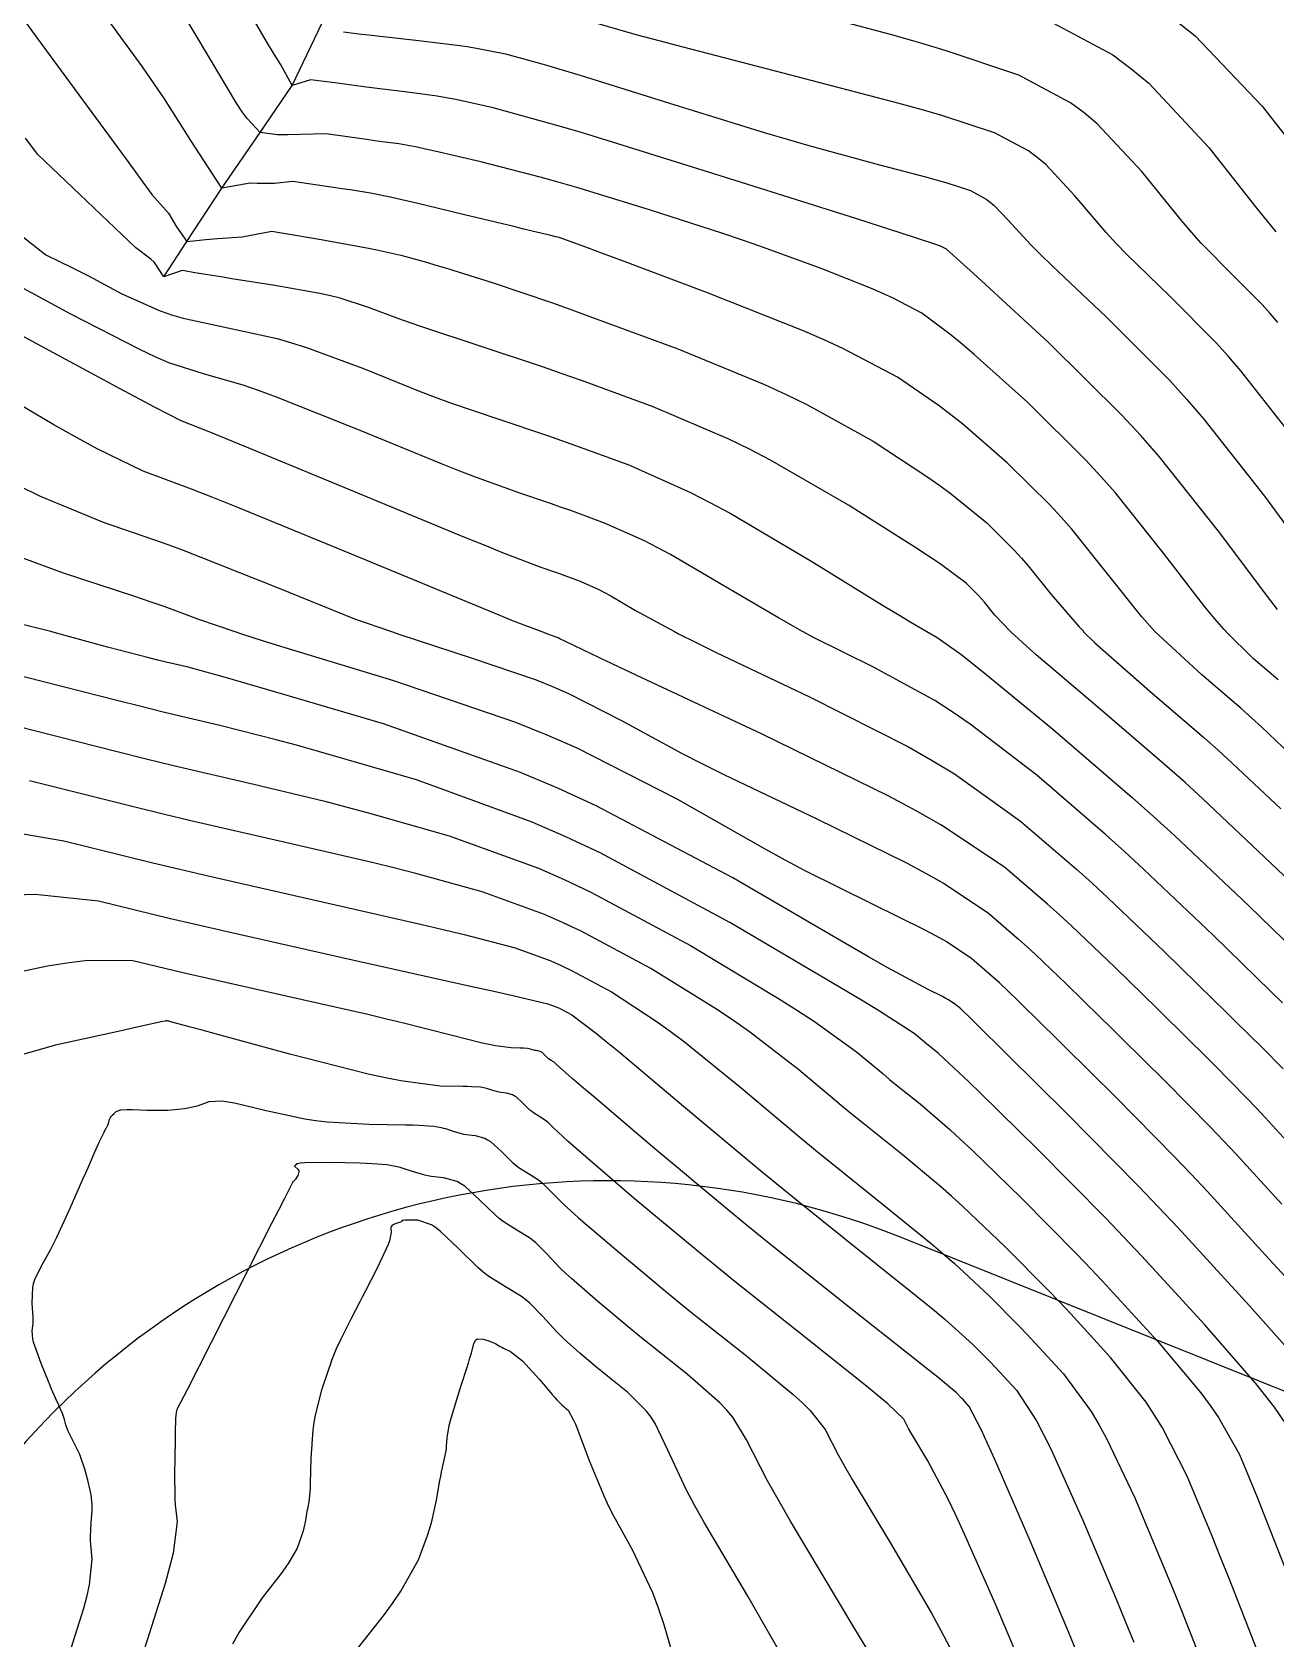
# Model space of a CAD drawing. Header units: metres. Extents: x 837117 to 838479, y 1189012 to 1191015.
# Drawn here: x 837893 to 837956.7, y 1189948.5 to 1190030.7 of the extents above; entities that cross this region are included whole.
import ezdxf

# ---------------------------------------------------------------- set-up
doc = ezdxf.new("R2010")
doc.units = ezdxf.units.M
doc.header["$LTSCALE"] = 0.3
for name, color, linetype in [('COTAS 10', 1, 'Continuous'), ('COTAS INT', 252, 'Continuous'), ('DRENAJE', 5, 'Continuous'), ('VIA1', 50, 'Continuous')]:
    doc.layers.add(name, color=color, linetype=linetype)

msp = doc.modelspace()

# ---------------------------------------------------------------- linework, layer by layer
at = {"layer": 'COTAS 10'}
for points in [[(837957.785, 1189993.401), (837955.982, 1189995.107), (837955.459, 1189995.582), (837954.925, 1189996.058), (837952.908, 1189997.785), (837950.502, 1190000), (837949.852, 1190000.755), (837948.079, 1190002.956), (837946.261, 1190005.236), (837945.714, 1190005.855), (837945.15, 1190006.468), (837942.956, 1190008.64), (837940.686, 1190010.611), (837940.073, 1190011.099), (837939.468, 1190011.562), (837937.337, 1190013.021), (837934.578, 1190014.471), (837933.575, 1190014.927), (837932.468, 1190015.407), (837927.611, 1190017.337), (837923.119, 1190019.028), (837922.243, 1190019.357), (837921.526, 1190019.625), (837920.263, 1190020.09), (837920.014, 1190020.163), (837919.936, 1190020.185), (837919.854, 1190020.206), (837919.526, 1190020.288), (837918.644, 1190020.5), (837918.213, 1190020.604), (837917.701, 1190020.727), (837915.179, 1190021.336), (837912.584, 1190021.953), (837912.027, 1190022.082), (837911.539, 1190022.192), (837910.362, 1190022.437), (837909.314, 1190022.605), (837908.908, 1190022.667), (837908.452, 1190022.735), (837906.389, 1190023.033), (837905.439, 1190022.938), (837904.558, 1190022.927), (837904.202, 1190022.946), (837902.747, 1190022.69), (837901.161, 1190025.137), (837899.81, 1190027.264), (837899.279, 1190028.04), (837898.681, 1190028.897), (837895.957, 1190032.665)], [(837956.811, 1190015.825), (837956.412, 1190016.287), (837956.009, 1190016.735), (837954.525, 1190018.224), (837952.89, 1190019.886), (837952.393, 1190020.441), (837951.875, 1190021.039), (837949.842, 1190023.541), (837947.561, 1190025.985), (837946.887, 1190026.545), (837946.194, 1190027.055), (837943.541, 1190028.477), (837939.831, 1190029.729), (837938.473, 1190030.132), (837936.972, 1190030.56), (837930.352, 1190032.31)], [(837892.41, 1190015.211), (837897.525, 1190012.446), (837898.512, 1190011.917), (837899.314, 1190011.491), (837900.658, 1190010.802), (837902.09, 1190010.235), (837902.947, 1190009.885), (837904.004, 1190009.451), (837909.483, 1190007.185), (837915.079, 1190004.876), (837916.209, 1190004.416), (837917.158, 1190004.033), (837919.071, 1190003.294), (837919.823, 1190003.043), (837920.04, 1190002.967), (837920.26, 1190002.889), (837921.087, 1190002.585), (837922.041, 1190002.16), (837922.341, 1190002.006), (837922.656, 1190001.835), (837923.926, 1190001.087), (837925.926, 1190000), (837926.127, 1189999.891), (837927.03, 1189999.438), (837928.06, 1189998.932), (837932.838, 1189996.664), (837937.907, 1189994.099), (837939.119, 1189993.406), (837940.248, 1189992.719), (837943.637, 1189990.302), (837946.498, 1189987.838), (837947.294, 1189987.122), (837948.092, 1189986.393), (837950.989, 1189983.637), (837953.532, 1189981.145), (837954.107, 1189980.58), (837954.626, 1189980.07), (837956.035, 1189978.683), (837957.075, 1189977.628)], [(837957.533, 1189958.984), (837956.641, 1189960.316), (837956.199, 1189960.875), (837955.672, 1189961.516), (837953.066, 1189964.517), (837949.833, 1189968.046), (837948.912, 1189969.02), (837947.98, 1189969.993), (837944.517, 1189973.498), (837941.584, 1189976.378), (837940.986, 1189976.958), (837940.481, 1189977.443), (837939.429, 1189978.41), (837938.967, 1189978.78), (837938.833, 1189978.889), (837938.697, 1189979.001), (837938.186, 1189979.429), (837936.419, 1189980.574), (837935.492, 1189981.137), (837934.374, 1189981.807), (837928.756, 1189985.118), (837922.124, 1189988.675), (837920.367, 1189989.5), (837918.644, 1189990.255), (837912.71, 1189992.408), (837907.704, 1189993.868), (837906.566, 1189994.187), (837905.535, 1189994.469), (837902.71, 1189995.181), (837899.747, 1189995.883), (837898.629, 1189996.159), (837897.383, 1189996.471), (837891.807, 1189997.891)], [(837946.559, 1189947.693), (837946.093, 1189948.814), (837944.125, 1189953.462), (837942.313, 1189957.634), (837941.947, 1189958.453), (837941.639, 1189959.127), (837941.012, 1189960.35), (837940.762, 1189960.623), (837940.691, 1189960.699), (837940.618, 1189960.774), (837940.35, 1189961.046), (837939.331, 1189961.891), (837938.785, 1189962.329), (837938.125, 1189962.854), (837934.789, 1189965.485), (837930.772, 1189968.685), (837929.683, 1189969.57), (837928.604, 1189970.454), (837924.789, 1189973.64), (837921.755, 1189976.219), (837921.168, 1189976.721), (837920.691, 1189977.13), (837919.884, 1189977.84), (837919.786, 1189977.94), (837919.757, 1189977.964), (837919.726, 1189977.987), (837919.608, 1189978.059), (837919.48, 1189978.14), (837919.443, 1189978.169), (837919.405, 1189978.201), (837919.263, 1189978.341), (837919.123, 1189978.469), (837919.085, 1189978.493), (837919.049, 1189978.514), (837918.924, 1189978.549), (837918.808, 1189978.56), (837918.777, 1189978.566), (837918.747, 1189978.572), (837918.643, 1189978.603), (837918.544, 1189978.636), (837918.49, 1189978.65), (837918.393, 1189978.668), (837918.208, 1189978.68), (837918.125, 1189978.683), (837918.028, 1189978.686), (837917.564, 1189978.693), (837916.754, 1189978.797), (837916.439, 1189978.861), (837916.084, 1189978.94), (837914.476, 1189979.35), (837912.049, 1189979.965), (837911.178, 1189980.173), (837910.221, 1189980.397), (837906.047, 1189981.343), (837901.961, 1189982.259), (837901.06, 1189982.466), (837900.258, 1189982.651), (837898.192, 1189983.15), (837895.882, 1189983.166), (837894.927, 1189983.047), (837893.834, 1189982.875), (837888.745, 1189981.808)], [(837908.967, 1189947.013), (837911.074, 1189949.697), (837911.521, 1189950.318), (837911.909, 1189950.886), (837912.82, 1189952.496), (837913.281, 1189953.733), (837913.385, 1189954.066), (837913.48, 1189954.395), (837913.737, 1189955.549), (837913.913, 1189956.549), (837913.957, 1189956.782), (837913.999, 1189956.995), (837914.13, 1189957.603), (837914.225, 1189958.07), (837914.244, 1189958.195), (837914.259, 1189958.317), (837914.288, 1189958.74), (837914.393, 1189959.376), (837914.457, 1189959.631), (837914.537, 1189959.922), (837914.95, 1189961.26), (837915.37, 1189962.566), (837915.453, 1189962.837), (837915.523, 1189963.068), (837915.656, 1189963.572), (837915.753, 1189963.756), (837915.799, 1189963.784), (837915.854, 1189963.802), (837916.122, 1189963.787), (837916.419, 1189963.701), (837916.492, 1189963.676), (837916.56, 1189963.649), (837916.774, 1189963.546), (837917.003, 1189963.419), (837917.081, 1189963.378), (837917.165, 1189963.333), (837917.522, 1189963.15), (837917.994, 1189962.808), (837918.151, 1189962.664), (837918.318, 1189962.498), (837919.016, 1189961.721), (837919.659, 1189960.963), (837919.791, 1189960.81), (837919.904, 1189960.682), (837920.148, 1189960.423), (837920.271, 1189960.321), (837920.307, 1189960.291), (837920.344, 1189960.261), (837920.486, 1189960.148), (837920.741, 1189959.685), (837920.849, 1189959.433), (837920.974, 1189959.129), (837921.56, 1189957.585), (837922.318, 1189955.734), (837922.551, 1189955.235), (837922.793, 1189954.743), (837923.752, 1189953.019), (837924.79, 1189950.831), (837925.083, 1189950.047), (837925.378, 1189949.186), (837926.464, 1189945.434)]]:
    msp.add_lwpolyline(points, dxfattribs=at)
at = {"layer": 'COTAS INT'}
for points in [[(837890.251, 1190034.54), (837894.094, 1190029.285), (837897.845, 1190024.182), (837898.575, 1190023.184), (837899.17, 1190022.365), (837900.021, 1190021.422), (837900.434, 1190020.718), (837900.966, 1190019.965), (837901.937, 1190020.073), (837902.531, 1190020.127), (837903.799, 1190020.208), (837905.301, 1190020.489), (837905.8, 1190020.407), (837907.83, 1190020.061), (837909.8, 1190019.704), (837910.26, 1190019.616), (837910.684, 1190019.532), (837911.911, 1190019.265), (837913.228, 1190018.905), (837913.709, 1190018.762), (837914.242, 1190018.6), (837916.585, 1190017.862), (837919.669, 1190016.819), (837920.668, 1190016.465), (837921.73, 1190016.083), (837926.087, 1190014.47), (837930.521, 1190012.652), (837931.631, 1190012.141), (837932.69, 1190011.627), (837936.087, 1190009.745), (837938.843, 1190007.945), (837939.497, 1190007.484), (837940.104, 1190007.038), (837941.902, 1190005.56), (837943.314, 1190004.162), (837943.677, 1190003.767), (837944.029, 1190003.369), (837945.199, 1190001.902), (837946.638, 1190000.237), (837946.875, 1190000)], [(837956.791, 1190001.127), (837956.28, 1190001.789), (837953.839, 1190005.063), (837950.725, 1190008.969), (837949.789, 1190010.029), (837948.821, 1190011.08), (837945.063, 1190014.8), (837941.849, 1190017.759), (837941.225, 1190018.33), (837940.716, 1190018.794), (837939.837, 1190019.574), (837939.669, 1190019.663), (837939.608, 1190019.69), (837939.54, 1190019.72), (837939.244, 1190019.837), (837937.472, 1190020.414), (837936.475, 1190020.733), (837935.257, 1190021.121), (837929.029, 1190023.094), (837922.467, 1190025.138), (837921.039, 1190025.57), (837919.781, 1190025.944), (837916.64, 1190026.808), (837914.726, 1190027.227), (837914.24, 1190027.32), (837913.774, 1190027.403), (837912.251, 1190027.616), (837910.831, 1190027.777), (837910.43, 1190027.827), (837910.025, 1190027.878), (837908.534, 1190028.081), (837907.281, 1190028.241), (837906.357, 1190027.956), (837905.758, 1190029.048), (837905.434, 1190029.56), (837905.042, 1190030.202), (837903.072, 1190033.592)], [(837954.168, 1190000), (837954.065, 1190000.102), (837953.581, 1190000.656), (837953.066, 1190001.272), (837950.959, 1190004.009), (837948.493, 1190007.102), (837947.752, 1190007.942), (837946.986, 1190008.774), (837944.009, 1190011.72), (837941.268, 1190014.185), (837940.649, 1190014.715), (837940.092, 1190015.178), (837938.587, 1190016.298), (837937.123, 1190017.067), (837936.591, 1190017.309), (837936.004, 1190017.563), (837933.428, 1190018.587), (837930.296, 1190019.721), (837929.359, 1190020.045), (837928.391, 1190020.373), (837924.646, 1190021.592), (837920.924, 1190022.726), (837919.971, 1190023), (837919.052, 1190023.257), (837916.016, 1190024.04), (837913.659, 1190024.588), (837913.168, 1190024.697), (837912.748, 1190024.787), (837911.815, 1190024.959), (837910.955, 1190025.067), (837910.58, 1190025.118), (837910.147, 1190025.178), (837908.089, 1190025.467), (837906.116, 1190025.429), (837905.595, 1190025.429), (837904.713, 1190025.55), (837904.045, 1190026.262), (837903.796, 1190026.606), (837903.506, 1190027.04), (837902.117, 1190029.364), (837900.449, 1190032.163)], [(837957.171, 1190010.483), (837954.919, 1190013.347), (837954.282, 1190014.084), (837953.641, 1190014.797), (837951.276, 1190017.171), (837949.07, 1190019.306), (837948.528, 1190019.869), (837948.015, 1190020.42), (837946.413, 1190022.307), (837944.926, 1190023.9), (837944.487, 1190024.265), (837944.036, 1190024.597), (837942.307, 1190025.523), (837939.609, 1190026.41), (837938.546, 1190026.718), (837937.347, 1190027.053), (837931.877, 1190028.485), (837926.359, 1190029.906), (837925.129, 1190030.233), (837924.029, 1190030.531), (837921.132, 1190031.368)], [(837944.775, 1190031.43), (837948.353, 1190029.514), (837949.286, 1190028.826), (837950.195, 1190028.07), (837953.271, 1190024.775), (837955.735, 1190021.657), (837956.257, 1190021.013), (837956.711, 1190020.465)], [(837951.513, 1190031.329), (837952.573, 1190030.484), (837956.009, 1190026.896), (837958.585, 1190023.597)], [(837908.979, 1190030.694), (837909.904, 1190030.579), (837910.28, 1190030.536), (837910.708, 1190030.488), (837912.688, 1190030.274), (837914.801, 1190030.018), (837915.312, 1190029.943), (837915.793, 1190029.867), (837917.263, 1190029.577), (837919.32, 1190029.006), (837920.17, 1190028.753), (837921.141, 1190028.458), (837925.66, 1190027.048), (837930.51, 1190025.551), (837931.691, 1190025.201), (837932.801, 1190024.878), (837936.221, 1190023.948), (837938.766, 1190023.281), (837939.324, 1190023.125), (837939.818, 1190022.982), (837941.073, 1190022.57), (837941.878, 1190022.139), (837942.088, 1190021.984), (837942.292, 1190021.814), (837942.983, 1190021.073), (837944.155, 1190019.802), (837944.663, 1190019.298), (837945.249, 1190018.727), (837948.027, 1190016.117), (837951.272, 1190012.859), (837952.153, 1190011.881), (837953.026, 1190010.869), (837956.117, 1190006.939), (837958.621, 1190003.537)], [(837958.785, 1189985.929), (837956.126, 1189988.458), (837952.972, 1189991.442), (837952.057, 1189992.272), (837951.123, 1189993.104), (837947.596, 1189996.126), (837944.439, 1189998.816), (837943.737, 1189999.439), (837943.121, 1190000), (837942.319, 1190000.848), (837941.797, 1190001.503), (837941.64, 1190001.68), (837941.478, 1190001.856), (837940.848, 1190002.479), (837939.522, 1190003.464), (837938.921, 1190003.868), (837938.219, 1190004.329), (837934.837, 1190006.469), (837930.844, 1190008.768), (837929.756, 1190009.329), (837928.676, 1190009.858), (837924.837, 1190011.498), (837921.157, 1190012.851), (837920.176, 1190013.198), (837919.212, 1190013.534), (837915.867, 1190014.651), (837913.037, 1190015.582), (837912.397, 1190015.801), (837911.819, 1190016.004), (837910.251, 1190016.595), (837908.812, 1190017.061), (837908.314, 1190017.184), (837907.775, 1190017.305), (837905.47, 1190017.72), (837903.27, 1190018.063), (837902.797, 1190018.137), (837902.382, 1190018.203), (837901.375, 1190018.369), (837900.834, 1190018.462), (837900.714, 1190018.482), (837899.778, 1190018.157), (837899.299, 1190018.893), (837899.123, 1190019.067), (837898.348, 1190019.641), (837893.326, 1190024.414), (837892.704, 1190025.26)], [(837892.222, 1190020.479), (837893.742, 1190019.281), (837895.075, 1190018.633), (837895.488, 1190018.424), (837895.92, 1190018.201), (837897.637, 1190017.288), (837899.587, 1190016.413), (837900.166, 1190016.214), (837900.762, 1190016.034), (837903.054, 1190015.54), (837905.579, 1190014.995), (837906.322, 1190014.782), (837907.085, 1190014.543), (837909.995, 1190013.458), (837912.906, 1190012.295), (837913.668, 1190012.006), (837914.411, 1190011.732), (837916.935, 1190010.865), (837919.416, 1190010.037), (837920.131, 1190009.788), (837920.858, 1190009.53), (837923.587, 1190008.527), (837926.733, 1190007.125), (837927.722, 1190006.616), (837928.763, 1190006.054), (837932.951, 1190003.587), (837936.661, 1190001.302), (837937.4, 1190000.855), (837938.015, 1190000.487), (837938.846, 1190000), (837939.364, 1189999.704), (837940.577, 1189998.841), (837941.165, 1189998.38), (837941.863, 1189997.821), (837945.297, 1189995), (837949.354, 1189991.518), (837950.445, 1189990.543), (837951.522, 1189989.563), (837955.297, 1189985.986), (837958.324, 1189983.044)], [(837957.037, 1189980.996), (837956.442, 1189981.579), (837953.495, 1189984.467), (837949.937, 1189987.85), (837948.957, 1189988.747), (837947.98, 1189989.625), (837944.467, 1189992.651), (837941.056, 1189995.27), (837940.142, 1189995.893), (837939.242, 1189996.47), (837936.101, 1189998.184), (837933.068, 1189999.686), (837932.48, 1190000), (837931.248, 1190000.706), (837928.439, 1190002.337), (837925.71, 1190003.945), (837925.032, 1190004.311), (837924.387, 1190004.643), (837922.337, 1190005.556), (837920.559, 1190006.209), (837920.085, 1190006.377), (837919.619, 1190006.54), (837918.003, 1190007.079), (837915.784, 1190007.882), (837914.939, 1190008.211), (837913.992, 1190008.585), (837909.739, 1190010.321), (837905.544, 1190011.997), (837904.635, 1190012.334), (837903.835, 1190012.615), (837901.856, 1190013.171), (837900.038, 1190013.762), (837899.339, 1190014.066), (837898.556, 1190014.43), (837895.023, 1190016.249), (837891.586, 1190018.101)], [(837957.85, 1189973.292), (837956.162, 1189975.138), (837955.694, 1189975.635), (837955.224, 1189976.127), (837953.525, 1189977.85), (837951.715, 1189979.635), (837951.177, 1189980.164), (837950.622, 1189980.71), (837948.483, 1189982.808), (837946.247, 1189984.935), (837945.631, 1189985.498), (837945.016, 1189986.05), (837942.808, 1189987.952), (837939.563, 1189990.112), (837938.294, 1189990.826), (837936.866, 1189991.591), (837930.37, 1189994.775), (837924.248, 1189997.633), (837923.055, 1189998.193), (837922.079, 1189998.653), (837920.37, 1189999.476), (837920.058, 1189999.636), (837919.963, 1189999.677), (837919.866, 1189999.716), (837919.484, 1189999.846), (837919.091, 1190000), (837917.687, 1190000.542), (837916.742, 1190000.929), (837915.587, 1190001.403), (837909.674, 1190003.842), (837903.565, 1190006.344), (837902.287, 1190006.857), (837901.189, 1190007.293), (837898.717, 1190008.218), (837896.362, 1190009.346), (837895.338, 1190009.909), (837894.153, 1190010.581), (837888.527, 1190013.916)], [(837892.381, 1190007.453), (837893.442, 1190006.931), (837896.679, 1190005.606), (837899.739, 1190004.547), (837900.687, 1190004.195), (837901.679, 1190003.816), (837905.626, 1190002.235), (837909.548, 1190000.657), (837911.435, 1190000), (837911.863, 1189999.848), (837915.516, 1189998.664), (837918.833, 1189997.535), (837919.683, 1189997.193), (837920.502, 1189996.838), (837923.215, 1189995.45), (837926.28, 1189993.781), (837927.322, 1189993.25), (837928.448, 1189992.689), (837933.215, 1189990.41), (837937.792, 1189988.167), (837938.798, 1189987.628), (837939.692, 1189987.124), (837941.978, 1189985.603), (837943.534, 1189984.263), (837943.967, 1189983.874), (837944.401, 1189983.477), (837945.977, 1189981.978), (837947.712, 1189980.275), (837948.246, 1189979.749), (837948.804, 1189979.199), (837951.015, 1189977.017), (837953.373, 1189974.625), (837954.025, 1189973.944), (837954.675, 1189973.254), (837957.017, 1189970.692)], [(837958.761, 1189965.28), (837956.183, 1189968.091), (837953.187, 1189971.369), (837952.355, 1189972.252), (837951.522, 1189973.124), (837948.505, 1189976.183), (837945.893, 1189978.763), (837945.316, 1189979.333), (837944.802, 1189979.84), (837943.471, 1189981.149), (837942.556, 1189982.019), (837942.304, 1189982.25), (837942.052, 1189982.476), (837941.149, 1189983.254), (837939.821, 1189984.137), (837939.302, 1189984.43), (837938.718, 1189984.743), (837936.06, 1189986.045), (837932.649, 1189987.744), (837931.59, 1189988.307), (837930.48, 1189988.91), (837926.06, 1189991.423), (837920.947, 1189994.039), (837919.402, 1189994.708), (837917.8, 1189995.353), (837911.548, 1189997.482), (837905.992, 1189999.164), (837904.829, 1189999.527), (837903.83, 1189999.846), (837903.386, 1190000), (837901.579, 1190000.627), (837899.792, 1190001.289), (837899.086, 1190001.532), (837898.288, 1190001.802), (837894.642, 1190002.993), (837890.522, 1190004.517)], [(837958.292, 1189962.202), (837955.35, 1189965.491), (837951.7, 1189969.485), (837950.686, 1189970.56), (837949.671, 1189971.623), (837945.995, 1189975.35), (837942.982, 1189978.328), (837942.385, 1189978.917), (837941.892, 1189979.405), (837940.965, 1189980.319), (837940.71, 1189980.561), (837940.64, 1189980.625), (837940.571, 1189980.688), (837940.319, 1189980.904), (837939.95, 1189981.15), (837939.806, 1189981.231), (837939.644, 1189981.318), (837938.905, 1189981.68), (837936.849, 1189982.8), (837935.857, 1189983.364), (837934.681, 1189984.039), (837928.905, 1189987.396), (837921.92, 1189991.084), (837919.983, 1189991.967), (837918.044, 1189992.792), (837911.027, 1189995.273), (837905.218, 1189996.992), (837904.04, 1189997.335), (837903.05, 1189997.621), (837901.027, 1189998.174), (837899.904, 1189998.44), (837899.481, 1189998.545), (837899.008, 1189998.663), (837896.896, 1189999.201), (837894.29, 1189999.913), (837893.991, 1190000), (837892.554, 1190000.361)], [(837946.846, 1190000), (837947.443, 1189999.434), (837950.252, 1189996.956), (837953.024, 1189994.581), (837953.758, 1189993.927), (837954.477, 1189993.274), (837956.956, 1189990.929)], [(837956.825, 1189997.534), (837955.564, 1189998.615), (837954.139, 1190000)], [(837891.138, 1189995.444), (837897.393, 1189993.858), (837898.883, 1189993.489), (837900.268, 1189993.152), (837904.394, 1189992.188), (837908.021, 1189991.317), (837909.091, 1189991.039), (837910.189, 1189990.744), (837914.394, 1189989.542), (837918.957, 1189987.887), (837920.282, 1189987.306), (837921.633, 1189986.671), (837926.734, 1189983.936), (837931.246, 1189981.227), (837932.226, 1189980.609), (837933.09, 1189980.049), (837935.235, 1189978.501), (837936.578, 1189977.377), (837936.935, 1189977.083), (837937.286, 1189976.796), (837938.501, 1189975.825), (837940.01, 1189974.525), (837940.546, 1189974.032), (837941.134, 1189973.481), (837943.683, 1189971.007), (837946.507, 1189968.15), (837947.268, 1189967.356), (837948.019, 1189966.561), (837950.655, 1189963.683), (837952.865, 1189961.038), (837953.348, 1189960.391), (837953.775, 1189959.78), (837954.851, 1189957.88), (837955.748, 1189955.703), (837956.062, 1189954.918), (837956.405, 1189954.054), (837957.88, 1189950.276)], [(837956.17, 1189946.775), (837954.309, 1189951.537), (837953.86, 1189952.663), (837953.441, 1189953.705), (837952.17, 1189956.775), (837950.91, 1189959.243), (837950.498, 1189959.906), (837950.059, 1189960.561), (837948.244, 1189962.85), (837946.205, 1189965.077), (837945.624, 1189965.692), (837945.035, 1189966.306), (837942.85, 1189968.517), (837940.683, 1189970.583), (837940.106, 1189971.106), (837939.539, 1189971.608), (837937.573, 1189973.24), (837935.606, 1189974.813), (837935.038, 1189975.276), (837934.459, 1189975.752), (837932.285, 1189977.573), (837929.76, 1189979.524), (837928.961, 1189980.082), (837928.118, 1189980.647), (837924.712, 1189982.754), (837921.143, 1189984.668), (837920.197, 1189985.112), (837919.27, 1189985.518), (837916.077, 1189986.677), (837912.675, 1189987.619), (837911.616, 1189987.89), (837910.507, 1189988.165), (837906.077, 1189989.194), (837901.161, 1189990.324), (837899.745, 1189990.663), (837898.304, 1189991.013), (837892.901, 1189992.371)], [(837890.589, 1189989.993), (837894.665, 1189989.297), (837899.215, 1189988.168), (837900.606, 1189987.837), (837902.055, 1189987.497), (837912.992, 1189985.014), (837914.141, 1189984.742), (837915.161, 1189984.495), (837917.761, 1189983.811), (837919.584, 1189983.15), (837920.113, 1189982.918), (837920.652, 1189982.665), (837922.69, 1189981.572), (837924.99, 1189980.068), (837925.696, 1189979.554), (837926.431, 1189978.999), (837929.335, 1189976.645), (837932.34, 1189974.128), (837933.14, 1189973.47), (837933.925, 1189972.829), (837936.645, 1189970.655), (837939.067, 1189968.69), (837939.665, 1189968.18), (837940.232, 1189967.686), (837942.017, 1189966.027), (837943.563, 1189964.462), (837943.979, 1189964.027), (837944.391, 1189963.592), (837945.834, 1189962.017), (837947.252, 1189960.083), (837947.647, 1189959.422), (837948.044, 1189958.707), (837949.488, 1189955.671), (837950.992, 1189952.075), (837951.427, 1189951.006), (837951.869, 1189949.906), (837953.535, 1189945.671)], [(837892.143, 1189986.533), (837893.193, 1189986.569), (837896.429, 1189986.224), (837900.126, 1189985.323), (837901.468, 1189985.01), (837902.949, 1189984.669), (837909.444, 1189983.208), (837915.478, 1189981.862), (837916.667, 1189981.594), (837917.646, 1189981.371), (837919.444, 1189980.946), (837919.897, 1189980.782), (837920.028, 1189980.724), (837920.162, 1189980.661), (837920.667, 1189980.39), (837921.862, 1189979.488), (837922.43, 1189979.027), (837923.102, 1189978.474), (837926.384, 1189975.717), (837930.221, 1189972.504), (837931.242, 1189971.664), (837932.245, 1189970.845), (837935.717, 1189968.07), (837938.596, 1189965.772), (837939.225, 1189965.254), (837939.781, 1189964.789), (837941.183, 1189963.536), (837942.091, 1189962.618), (837942.335, 1189962.363), (837942.576, 1189962.108), (837943.423, 1189961.183), (837944.445, 1189959.605), (837944.797, 1189958.937), (837945.179, 1189958.17), (837946.806, 1189954.567), (837948.542, 1189950.444), (837948.993, 1189949.35), (837949.43, 1189948.276)], [(837943.983, 1189946.392), (837942.358, 1189950.222), (837940.702, 1189953.97), (837940.312, 1189954.809), (837939.95, 1189955.561), (837938.888, 1189957.558), (837938.171, 1189958.758), (837938.027, 1189959.007), (837937.906, 1189959.221), (837937.665, 1189959.694), (837936.841, 1189960.479), (837936.352, 1189960.889), (837935.75, 1189961.382), (837932.637, 1189963.861), (837928.949, 1189966.795), (837927.985, 1189967.575), (837927.046, 1189968.342), (837923.861, 1189970.996), (837921.385, 1189973.112), (837920.893, 1189973.539), (837920.485, 1189973.897), (837919.71, 1189974.616), (837919.467, 1189974.864), (837919.394, 1189974.925), (837919.318, 1189974.982), (837919.024, 1189975.161), (837918.703, 1189975.364), (837918.611, 1189975.437), (837918.517, 1189975.517), (837918.164, 1189975.864), (837917.813, 1189976.183), (837917.72, 1189976.245), (837917.629, 1189976.295), (837917.318, 1189976.383), (837917.028, 1189976.411), (837916.952, 1189976.425), (837916.877, 1189976.441), (837916.618, 1189976.518), (837916.371, 1189976.599), (837916.304, 1189976.618), (837916.236, 1189976.635), (837915.996, 1189976.68), (837915.534, 1189976.71), (837915.327, 1189976.717), (837915.085, 1189976.724), (837913.929, 1189976.742), (837911.909, 1189977.002), (837911.123, 1189977.16), (837910.24, 1189977.357), (837906.231, 1189978.38), (837902.47, 1189979.405), (837901.742, 1189979.603), (837901.151, 1189979.764), (837900.147, 1189980.033), (837900.048, 1189980.055), (837900.026, 1189980.06), (837900.006, 1189980.065), (837899.956, 1189980.077), (837899.9, 1189980.077), (837899.876, 1189980.074), (837899.85, 1189980.07), (837899.725, 1189980.044), (837898.795, 1189979.838), (837898.26, 1189979.72), (837897.605, 1189979.576), (837894.237, 1189978.837), (837890.615, 1189977.808)], [(837894.734, 1189947.004), (837895.678, 1189950.021), (837895.848, 1189950.662), (837895.978, 1189951.22), (837896.118, 1189952.535), (837896.038, 1189953.285), (837896.029, 1189953.487), (837896.026, 1189953.687), (837896.065, 1189954.387), (837896.11, 1189955.021), (837896.112, 1189955.18), (837896.108, 1189955.331), (837896.056, 1189955.814), (837895.955, 1189956.282), (837895.921, 1189956.424), (837895.884, 1189956.57), (837895.731, 1189957.142), (837895.54, 1189957.725), (837895.48, 1189957.878), (837895.417, 1189958.028), (837895.163, 1189958.542), (837894.935, 1189958.974), (837894.889, 1189959.073), (837894.849, 1189959.163), (837894.766, 1189959.412), (837894.716, 1189959.615), (837894.698, 1189959.675), (837894.678, 1189959.737), (837894.59, 1189959.977), (837894.477, 1189960.247), (837894.441, 1189960.329), (837894.404, 1189960.413), (837894.253, 1189960.743), (837894.039, 1189961.232), (837893.961, 1189961.416), (837893.876, 1189961.622), (837893.501, 1189962.543), (837893.172, 1189963.445), (837893.115, 1189963.639), (837893.073, 1189963.809), (837893.046, 1189964.219), (837893.089, 1189964.589), (837893.091, 1189964.732), (837893.089, 1189964.894), (837893.047, 1189965.626), (837893.073, 1189966.432), (837893.115, 1189966.64), (837893.171, 1189966.842), (837893.496, 1189967.515), (837893.981, 1189968.355), (837894.139, 1189968.662), (837894.306, 1189969.001), (837894.991, 1189970.495), (837895.642, 1189971.977), (837895.788, 1189972.309), (837895.918, 1189972.607), (837896.263, 1189973.402), (837896.484, 1189973.903), (837896.535, 1189974.015), (837896.583, 1189974.117), (837896.721, 1189974.391), (837896.818, 1189974.569), (837896.84, 1189974.609), (837896.859, 1189974.646), (837896.909, 1189974.748), (837896.94, 1189974.827), (837896.948, 1189974.849), (837896.955, 1189974.871), (837896.977, 1189974.953), (837897, 1189975.03), (837897.008, 1189975.05), (837897.016, 1189975.069), (837897.053, 1189975.132), (837897.105, 1189975.2), (837897.124, 1189975.222), (837897.144, 1189975.246), (837897.234, 1189975.342), (837897.348, 1189975.435), (837897.384, 1189975.456), (837897.422, 1189975.474), (837897.577, 1189975.525), (837897.885, 1189975.546), (837898.02, 1189975.546), (837898.177, 1189975.544), (837898.923, 1189975.516), (837899.758, 1189975.502), (837899.971, 1189975.509), (837900.175, 1189975.52), (837900.847, 1189975.597), (837901.415, 1189975.716), (837901.554, 1189975.753), (837901.686, 1189975.792), (837902.093, 1189975.949), (837902.757, 1189975.982), (837903.049, 1189975.943), (837903.39, 1189975.883), (837905.011, 1189975.492), (837906.996, 1189975.064), (837907.564, 1189974.981), (837908.141, 1189974.912), (837910.293, 1189974.791), (837912.143, 1189974.762), (837912.528, 1189974.752), (837912.859, 1189974.74), (837913.598, 1189974.692), (837913.983, 1189974.619), (837914.09, 1189974.593), (837914.198, 1189974.563), (837914.593, 1189974.433), (837915.006, 1189974.309), (837915.126, 1189974.284), (837915.249, 1189974.262), (837915.711, 1189974.217), (837916.21, 1189974.077), (837916.355, 1189973.996), (837916.503, 1189973.897), (837917.064, 1189973.387), (837917.629, 1189972.832), (837917.779, 1189972.705), (837917.927, 1189972.589), (837918.44, 1189972.264), (837918.91, 1189971.978), (837919.031, 1189971.886), (837919.148, 1189971.789), (837919.537, 1189971.392), (837920.278, 1189970.663), (837920.617, 1189970.357), (837921.015, 1189970.004), (837922.933, 1189968.353), (837925.352, 1189966.337), (837926.066, 1189965.754), (837926.798, 1189965.161), (837929.599, 1189962.933), (837931.998, 1189960.958), (837932.476, 1189960.525), (837932.874, 1189960.141), (837933.639, 1189959.167), (837934.295, 1189957.877), (837934.625, 1189957.295), (837935.018, 1189956.615), (837936.972, 1189953.347), (837939.071, 1189949.758), (837939.556, 1189948.876), (837940, 1189948.042)], [(837938.193, 1189943.955), (837935.056, 1189949.137), (837931.865, 1189954.473), (837931.223, 1189955.583), (837930.685, 1189956.534), (837929.613, 1189958.639), (837928.907, 1189959.804), (837928.601, 1189960.161), (837928.246, 1189960.533), (837926.562, 1189962.005), (837924.647, 1189963.528), (837924.146, 1189963.933), (837923.659, 1189964.331), (837922.005, 1189965.71), (837920.644, 1189966.897), (837920.342, 1189967.174), (837920.072, 1189967.43), (837919.363, 1189968.168), (837918.828, 1189968.714), (837918.668, 1189968.847), (837918.501, 1189968.973), (837917.855, 1189969.367), (837917.15, 1189969.813), (837916.947, 1189969.972), (837916.74, 1189970.148), (837915.965, 1189970.91), (837915.193, 1189971.611), (837914.99, 1189971.747), (837914.79, 1189971.859), (837914.105, 1189972.051), (837913.469, 1189972.113), (837913.301, 1189972.143), (837913.136, 1189972.178), (837912.568, 1189972.348), (837912.026, 1189972.527), (837911.877, 1189972.568), (837911.729, 1189972.604), (837911.2, 1189972.704), (837910.442, 1189972.768), (837910.149, 1189972.781), (837909.82, 1189972.793), (837908.335, 1189972.822), (837907.004, 1189972.805), (837906.773, 1189972.788), (837906.601, 1189972.766), (837906.478, 1189972.64), (837906.664, 1189972.469), (837906.688, 1189972.417), (837906.699, 1189972.364), (837906.638, 1189972.158), (837906.519, 1189971.981), (837906.494, 1189971.946), (837906.472, 1189971.917), (837906.422, 1189971.863), (837906.398, 1189971.852), (837906.394, 1189971.849), (837906.391, 1189971.847), (837906.386, 1189971.841), (837905.936, 1189970.954), (837905.652, 1189970.396), (837905.299, 1189969.703), (837903.451, 1189966.07), (837900.955, 1189961.169), (837900.488, 1189960.252), (837900.469, 1189960.215), (837900.465, 1189960.206), (837900.461, 1189960.198), (837900.449, 1189960.172), (837900.436, 1189960.141), (837900.428, 1189960.117), (837900.409, 1189960.061), (837900.39, 1189959.87), (837900.386, 1189959.772), (837900.381, 1189959.655), (837900.368, 1189959.067), (837900.355, 1189958.287), (837900.351, 1189958.049), (837900.346, 1189957.801), (837900.328, 1189956.823), (837900.338, 1189955.823), (837900.351, 1189955.561), (837900.368, 1189955.305), (837900.467, 1189954.434), (837900.257, 1189952.837), (837900.079, 1189952.123), (837899.849, 1189951.292), (837898.586, 1189947.311)], [(837931.913, 1189946.724), (837929.674, 1189950.632), (837927.429, 1189954.444), (837926.954, 1189955.298), (837926.543, 1189956.065), (837925.586, 1189958.112), (837924.94, 1189959.466), (837924.725, 1189959.797), (837924.493, 1189960.109), (837923.524, 1189961.077), (837922.495, 1189961.895), (837922.227, 1189962.112), (837921.965, 1189962.326), (837921.077, 1189963.066), (837920.274, 1189963.789), (837920.067, 1189963.992), (837919.865, 1189964.197), (837919.19, 1189964.945), (837918.509, 1189965.638), (837918.305, 1189965.808), (837918.093, 1189965.969), (837917.271, 1189966.469), (837916.374, 1189967.037), (837916.115, 1189967.24), (837915.852, 1189967.463), (837914.865, 1189968.434), (837913.927, 1189969.324), (837913.695, 1189969.496), (837913.475, 1189969.636), (837912.78, 1189969.872), (837912.283, 1189969.886), (837912.187, 1189969.885), (837912.11, 1189969.882), (837911.983, 1189969.854), (837911.947, 1189969.811), (837911.926, 1189969.798), (837911.901, 1189969.785), (837911.772, 1189969.736), (837911.629, 1189969.688), (837911.595, 1189969.675), (837911.563, 1189969.663), (837911.469, 1189969.624), (837911.414, 1189969.546), (837911.406, 1189969.51), (837911.403, 1189969.467), (837911.419, 1189969.262), (837911.329, 1189968.826), (837911.259, 1189968.638), (837911.168, 1189968.42), (837910.676, 1189967.391), (837910.098, 1189966.258), (837909.953, 1189965.975), (837909.814, 1189965.706), (837909.368, 1189964.842), (837909.005, 1189964.132), (837908.919, 1189963.959), (837908.84, 1189963.796), (837908.605, 1189963.291), (837908.371, 1189962.699), (837908.292, 1189962.482), (837908.207, 1189962.241), (837907.848, 1189961.176), (837907.523, 1189959.9), (837907.459, 1189959.526), (837907.406, 1189959.144), (837907.308, 1189957.687), (837907.278, 1189956.425), (837907.267, 1189956.165), (837907.256, 1189955.944), (837907.208, 1189955.467), (837907.147, 1189955.185), (837907.128, 1189955.086), (837907.107, 1189954.979), (837907.025, 1189954.515), (837906.906, 1189953.98), (837906.862, 1189953.827), (837906.814, 1189953.673), (837906.6, 1189953.099), (837906.178, 1189952.352), (837905.998, 1189952.088), (837905.79, 1189951.8), (837904.813, 1189950.556), (837903.632, 1189948.795), (837903.295, 1189948.181)]]:
    msp.add_lwpolyline(points, dxfattribs=at)
at = {"layer": 'DRENAJE'}
for p, q in [((837906.357, 1190027.956), (837907.874, 1190031.124)), ((837904.713, 1190025.55), (837906.357, 1190027.956)), ((837902.747, 1190022.69), (837904.713, 1190025.55)), ((837900.966, 1190019.965), (837902.747, 1190022.69)), ((837899.778, 1190018.157), (837900.966, 1190019.965))]:
    msp.add_line(p, q, dxfattribs=at)
at = {"layer": 'VIA1'}
msp.add_line((838072.87, 1189914.721), (837937.574, 1189968.967), dxfattribs=at)
msp.add_arc((837922.549, 1189931.896), 40, 67.93781, 196.24771, dxfattribs=at)

doc.saveas('drawing.dxf')
